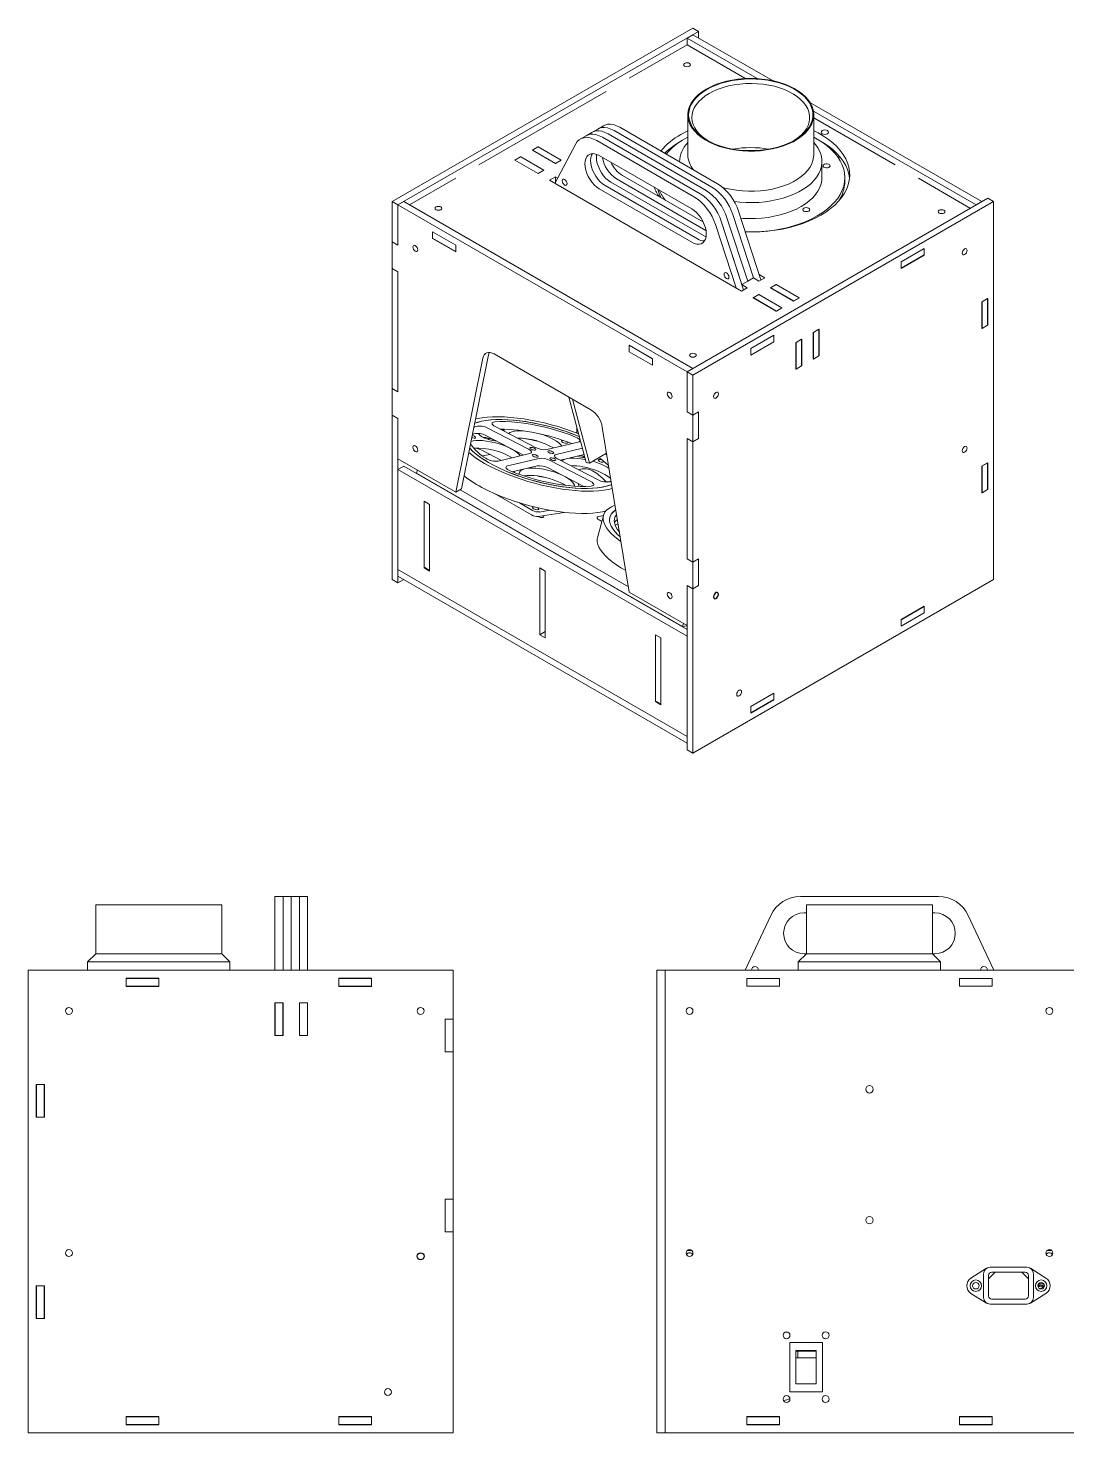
# Model space of a CAD drawing. Header units: millimetres. Extents: x -892 to 1191, y 100 to 1338.
# Drawn here: x -31 to 608, y 444 to 1303 of the extents above; entities that cross this region are included whole.
import ezdxf

# ---------------------------------------------------------------- set-up
doc = ezdxf.new("R2010")
doc.units = ezdxf.units.MM

msp = doc.modelspace()

# ---------------------------------------------------------------- linework, layer by layer
at = {"color": 7, "linetype": 'Continuous', "lineweight": 15}
for p, q in [((375.16, 1303.13), (191.31, 1197)), ((378.69, 1301.09), (194.85, 1194.96)), ((375.16, 1299.05), (371.62, 1297.01)), ((378.69, 1301.09), (375.16, 1303.13)), ((375.16, 1299.05), (423.75, 1271)), ((378.69, 1297.01), (378.69, 1301.09)), ((371.62, 1292.93), (336.27, 1272.52)), ((371.62, 1292.93), (371.62, 1297.01)), ((371.62, 1297.01), (414.57, 1272.22)), ((406.98, 1272.52), (371.62, 1292.93)), ((322.13, 1264.35), (244.34, 1219.45)), ((446.76, 1257.71), (551.94, 1197)), ((372.08, 1250.11), (372.08, 1225.62)), ((448.88, 1252.41), (548.4, 1194.96)), ((449.08, 1225.62), (449.08, 1250.11)), ((498.9, 1219.45), (449.08, 1248.21)), ((309.89, 1237.33), (306.35, 1235.29)), ((313.43, 1239.37), (309.89, 1237.33)), ((316.96, 1241.41), (313.43, 1239.37)), ((320.5, 1243.45), (316.96, 1241.41)), ((383.19, 1203.88), (323.42, 1238.38)), ((386.72, 1205.92), (326.96, 1240.42)), ((390.26, 1207.96), (330.5, 1242.46)), ((276.94, 1228.47), (280.47, 1230.51)), ((291.08, 1220.3), (276.94, 1228.47)), ((277.01, 1228.51), (280.4, 1230.47)), ((291.15, 1220.35), (277.01, 1228.51)), ((280.4, 1230.47), (294.55, 1222.3)), ((294.62, 1222.35), (280.47, 1230.51)), ((303.54, 1232.27), (290.86, 1208.19)), ((376.12, 1199.8), (316.35, 1234.3)), ((379.65, 1201.84), (319.89, 1236.34)), ((368.89, 1234.59), (367.81, 1233.98)), ((369.93, 1235.21), (372.08, 1236.39)), ((266.33, 1222.35), (269.87, 1224.39)), ((280.47, 1214.18), (266.33, 1222.35)), ((266.4, 1222.39), (269.8, 1224.35)), ((280.54, 1214.22), (266.4, 1222.39)), ((269.8, 1224.35), (283.94, 1216.18)), ((284.01, 1216.22), (269.87, 1224.39)), ((291.08, 1220.3), (294.62, 1222.35)), ((294.55, 1222.3), (291.15, 1220.35)), ((374.52, 1192.55), (317.95, 1225.21)), ((367.08, 1221.53), (367.08, 1221.34)), ((454.08, 1211.73), (454.08, 1221.53)), ((461.93, 1226.68), (462.64, 1227.09)), ((462.66, 1227.06), (461.95, 1226.65)), ((464.09, 1223.89), (465.08, 1224.46)), ((464.11, 1223.86), (465.1, 1224.43)), ((230.2, 1211.29), (201.92, 1194.96)), ((280.47, 1214.18), (284.01, 1216.22)), ((283.94, 1216.18), (280.54, 1214.22)), ((291.08, 1212.14), (287.54, 1210.1)), ((292.51, 1211.32), (291.08, 1212.14)), ((291.08, 1208.61), (291.08, 1212.14)), ((332.09, 1212.96), (381.59, 1184.38)), ((468.08, 1209.28), (468.08, 1211.73)), ((544.86, 1192.92), (513.04, 1211.29)), ((287.54, 1210.1), (404.92, 1142.34)), ((317.95, 1204.79), (374.52, 1172.14)), ((321.49, 1206.84), (378.05, 1174.18)), ((325.02, 1208.88), (381.59, 1176.22)), ((328.56, 1210.92), (383.18, 1179.38)), ((194.85, 1194.96), (191.31, 1197)), ((191.31, 1197), (191.31, 1172.5)), ((194.85, 1194.96), (198.38, 1197)), ((371.62, 1092.91), (194.85, 1194.96)), ((194.85, 1194.96), (194.85, 1170.46)), ((375.16, 1094.95), (198.38, 1197)), ((555.47, 1199.04), (371.62, 1092.91)), ((559.01, 1197), (375.16, 1090.87)), ((551.94, 1197), (548.4, 1194.96)), ((559.01, 1197), (555.47, 1199.04)), ((559.01, 965.92), (559.01, 1197)), ((408.68, 1148.33), (396, 1187.05)), ((412.22, 1150.37), (399.54, 1189.09)), ((416.81, 1149.2), (403.08, 1191.13)), ((216.06, 1178.63), (230.2, 1170.47)), ((216.06, 1174.55), (216.06, 1178.63)), ((230.2, 1170.38), (216.06, 1178.55)), ((216.06, 1178.55), (216.06, 1174.63)), ((401.61, 1144.25), (388.93, 1182.97)), ((405.15, 1146.29), (392.47, 1185.01)), ((406.2, 1143.07), (392.47, 1185.01)), ((191.31, 1172.5), (191.31, 1156.17)), ((194.85, 1170.46), (191.31, 1172.5)), ((216.06, 1174.63), (230.2, 1166.46)), ((216.06, 1174.55), (230.2, 1166.38)), ((230.2, 1166.38), (230.2, 1170.47)), ((230.2, 1166.46), (230.2, 1170.38)), ((502.44, 1160.26), (516.58, 1168.42)), ((516.58, 1168.34), (502.44, 1160.18)), ((516.58, 1168.42), (516.58, 1164.34)), ((516.58, 1164.42), (516.58, 1168.34)), ((502.44, 1156.26), (516.58, 1164.42)), ((502.44, 1156.18), (516.58, 1164.34)), ((502.44, 1160.26), (502.44, 1156.18)), ((502.44, 1160.18), (502.44, 1156.26)), ((191.31, 1156.17), (194.85, 1154.13)), ((191.31, 1156.17), (191.31, 1082.68)), ((194.85, 1154.13), (194.85, 1080.64)), ((419.07, 1150.5), (415.75, 1152.41)), ((404.92, 1142.34), (408.46, 1144.38)), ((405.15, 1146.29), (408.68, 1148.33)), ((408.46, 1144.38), (405.15, 1146.29)), ((408.68, 1148.33), (412.22, 1150.37)), ((412.22, 1150.37), (415.53, 1148.46)), ((415.53, 1148.46), (419.07, 1150.5)), ((422.6, 1144.38), (426.14, 1146.42)), ((436.74, 1136.21), (422.6, 1144.38)), ((426.07, 1146.38), (422.67, 1144.42)), ((422.67, 1144.42), (436.81, 1136.26)), ((440.21, 1138.21), (426.07, 1146.38)), ((440.28, 1138.26), (426.14, 1146.42)), ((412, 1138.26), (415.53, 1140.3)), ((426.14, 1130.09), (412, 1138.26)), ((415.46, 1140.26), (412.07, 1138.3)), ((412.07, 1138.3), (426.21, 1130.13)), ((429.6, 1132.09), (415.46, 1140.26)), ((429.67, 1132.13), (415.53, 1140.3)), ((436.74, 1136.21), (440.28, 1138.26)), ((436.81, 1136.26), (440.21, 1138.21)), ((551.94, 1135.76), (555.47, 1137.8)), ((551.94, 1119.43), (551.94, 1135.76)), ((555.4, 1137.76), (552.01, 1135.8)), ((552.01, 1135.8), (552.01, 1119.47)), ((555.4, 1121.43), (555.4, 1137.76)), ((555.47, 1137.8), (555.47, 1121.47)), ((426.14, 1130.09), (429.67, 1132.13)), ((426.21, 1130.13), (429.6, 1132.09)), ((448.77, 1117.03), (452.3, 1119.07)), ((448.77, 1100.7), (448.77, 1117.03)), ((452.23, 1119.03), (448.84, 1117.07)), ((448.84, 1117.07), (448.84, 1100.74)), ((452.23, 1102.7), (452.23, 1119.03)), ((452.3, 1102.74), (452.3, 1119.07)), ((551.94, 1119.43), (555.47, 1121.47)), ((552.01, 1119.47), (555.4, 1121.43)), ((336.27, 1109.23), (350.41, 1101.07)), ((336.27, 1105.15), (336.27, 1109.23)), ((350.41, 1100.99), (336.27, 1109.15)), ((336.27, 1109.15), (336.27, 1105.23)), ((410.51, 1107.19), (424.66, 1115.36)), ((424.66, 1115.28), (410.51, 1107.11)), ((410.51, 1103.19), (424.66, 1111.36)), ((410.51, 1103.11), (424.66, 1111.27)), ((424.66, 1115.36), (424.66, 1111.27)), ((424.66, 1111.36), (424.66, 1115.28)), ((438.16, 1110.9), (441.69, 1112.94)), ((438.16, 1094.57), (438.16, 1110.9)), ((441.62, 1112.9), (438.23, 1110.94)), ((438.23, 1110.94), (438.23, 1094.61)), ((441.62, 1096.57), (441.62, 1112.9)), ((441.69, 1096.61), (441.69, 1112.94)), ((230.2, 1019.4), (246.71, 1101.36)), ((233.74, 1021.45), (250.24, 1103.4)), ((253.63, 1103.87), (312.84, 1069.68)), ((336.27, 1105.23), (350.41, 1097.07)), ((336.27, 1105.15), (350.41, 1096.99)), ((350.41, 1096.99), (350.41, 1101.07)), ((350.41, 1097.07), (350.41, 1100.99)), ((410.51, 1107.19), (410.51, 1103.11)), ((410.51, 1107.11), (410.51, 1103.19)), ((448.77, 1100.7), (452.3, 1102.74)), ((448.84, 1100.74), (452.23, 1102.7)), ((371.62, 1092.91), (375.16, 1094.95)), ((371.62, 1068.41), (371.62, 1092.91)), ((375.16, 1090.87), (371.62, 1092.91)), ((438.16, 1094.57), (441.69, 1096.61)), ((438.23, 1094.61), (441.62, 1096.57)), ((191.31, 1082.68), (191.31, 1066.35)), ((194.85, 1080.64), (191.31, 1082.68)), ((375.16, 1090.87), (375.16, 1066.37)), ((299.37, 1077.46), (310.01, 1037.45)), ((301.63, 1076.16), (312, 1037.13)), ((191.31, 1066.35), (194.85, 1064.31)), ((191.31, 1066.35), (191.31, 965.92)), ((375.16, 1066.37), (371.62, 1068.41)), ((375.16, 1066.37), (378.69, 1068.41)), ((375.16, 1050.04), (375.16, 1066.37)), ((378.69, 1052.08), (378.69, 1068.41)), ((194.85, 1064.31), (194.85, 1039.82)), ((194.85, 1064.31), (194.85, 963.88)), ((242.46, 1059.56), (241.27, 1058.86)), ((274.6, 1045.63), (249.8, 1058.48)), ((254.23, 1059.53), (279.02, 1046.69)), ((304.28, 1059.01), (304.13, 1055.54)), ((319.76, 1059.19), (336.27, 958.17)), ((240.66, 1052.49), (240.02, 1052.65)), ((241.25, 1055.03), (240.4, 1054.55)), ((271.6, 1042.02), (248.59, 1053.94)), ((285.83, 1045.41), (305.12, 1050)), ((371.62, 1052.08), (375.16, 1050.04)), ((371.62, 978.59), (371.62, 1052.08)), ((375.16, 1050.04), (378.69, 1052.08)), ((375.16, 1050.04), (375.16, 976.55)), ((194.85, 1039.82), (230.2, 1019.4)), ((258.14, 1038.82), (246.21, 1045)), ((251.19, 1042.42), (246.34, 1041.66)), ((256.16, 1038.35), (275.45, 1042.94)), ((281.13, 1039.99), (261.84, 1035.4)), ((307.65, 1046.31), (291.52, 1042.46)), ((292.37, 1039.77), (317.16, 1026.93)), ((308.71, 1042.31), (294.15, 1038.85)), ((309.05, 1039.42), (309.51, 1039.34)), ((312, 1037.13), (322.39, 1043.13)), ((322.53, 1042.23), (321.83, 1042.81)), ((194.85, 1033.28), (198.38, 1035.32)), ((371.62, 931.23), (194.85, 1033.28)), ((194.85, 1033.28), (194.85, 972.04)), ((198.38, 1035.32), (371.62, 935.31)), ((206.18, 1031.01), (206.7, 1032.97)), ((368.82, 937.12), (206.18, 1031.01)), ((279.92, 1035.46), (264.72, 1031.84)), ((308.51, 1022.9), (286.73, 1034.18)), ((312.73, 1025.87), (287.94, 1038.72)), ((305.23, 1033.11), (307.21, 1033.58)), ((312, 1037.13), (310.01, 1037.45)), ((551.94, 1035.32), (555.47, 1037.37)), ((551.94, 1018.99), (551.94, 1035.32)), ((555.4, 1037.32), (552.01, 1035.37)), ((552.01, 1035.37), (552.01, 1019.03)), ((555.4, 1020.99), (555.4, 1037.32)), ((555.47, 1037.37), (555.47, 1021.03)), ((214.76, 1025.87), (215.02, 1025.91)), ((218.56, 1023.87), (218.3, 1023.83)), ((302.73, 1023.59), (302.84, 1023.06)), ((324.5, 1025.84), (325.15, 1026.2)), ((210.83, 1013.85), (214.22, 1011.89)), ((210.83, 973.02), (210.83, 1013.85)), ((230.2, 1019.4), (233.74, 1021.45)), ((232.78, 1020.89), (335.73, 961.46)), ((253.83, 1018.5), (276.47, 1005.42)), ((551.94, 1018.99), (555.47, 1021.03)), ((552.01, 1019.03), (555.4, 1020.99)), ((214.22, 1011.89), (214.22, 971.06)), ((269.13, 1012.8), (277.2, 1008.15)), ((277.69, 1010.3), (278.06, 1010.33)), ((280.59, 1004.51), (296.51, 1007.01)), ((281.31, 1007.23), (287.85, 1008.26)), ((320.54, 1005.1), (316.91, 991.5)), ((253.25, 1003.84), (253.2, 1003.68)), ((320.52, 1005.02), (317.67, 1004.57)), ((329.01, 1002.58), (328.99, 1002.6)), ((329.79, 995.54), (330.19, 995.58)), ((330.12, 995.39), (329.94, 995.36)), ((287.64, 983.79), (287.69, 983.96)), ((194.85, 972.04), (371.62, 869.99)), ((194.85, 972.04), (194.85, 967.96)), ((210.83, 973.02), (211.18, 973.23)), ((214.22, 971.06), (210.83, 973.02)), ((214.22, 971.47), (211.18, 973.23)), ((281.54, 973.03), (284.93, 971.07)), ((281.54, 932.2), (281.54, 973.03)), ((284.93, 971.07), (284.93, 930.24)), ((304.45, 974.28), (304.45, 974.09)), ((307.98, 972.24), (307.98, 972.05)), ((375.16, 976.55), (371.62, 978.59)), ((375.16, 976.55), (378.69, 978.59)), ((375.16, 960.22), (375.16, 976.55)), ((378.69, 962.26), (378.69, 978.59)), ((194.85, 963.88), (191.31, 965.92)), ((194.85, 967.96), (371.62, 865.91)), ((194.85, 963.88), (198.38, 965.92)), ((313.52, 968.86), (313.56, 969.03)), ((316.72, 967.2), (316.6, 967.08)), ((320.26, 965.16), (320.14, 965.04)), ((371.62, 962.26), (375.16, 960.22)), ((371.62, 937.76), (371.62, 962.26)), ((371.62, 962.26), (371.62, 861.83)), ((375.16, 859.78), (559.01, 965.92)), ((375.16, 960.22), (378.69, 962.26)), ((329.2, 960), (329.2, 959.81)), ((332.73, 957.96), (332.73, 957.77)), ((336.27, 958.17), (371.62, 937.76)), ((338.27, 954.57), (338.31, 954.74)), ((375.16, 960.22), (375.16, 859.78)), ((341.39, 952.96), (341.23, 952.86)), ((341.47, 952.91), (341.35, 952.79)), ((342.48, 952.33), (342.44, 952.16)), ((502.44, 941.43), (516.58, 949.59)), ((516.58, 949.51), (502.44, 941.35)), ((502.44, 937.43), (516.58, 945.59)), ((502.44, 937.34), (516.58, 945.51)), ((516.58, 945.51), (516.58, 949.59)), ((516.58, 945.59), (516.58, 949.51)), ((356.18, 944.23), (356.44, 944.27)), ((359.98, 942.23), (359.72, 942.19)), ((369.34, 939.08), (368.82, 937.12)), ((371.62, 937.56), (368.82, 937.12)), ((502.44, 937.34), (502.44, 941.43)), ((502.44, 941.35), (502.44, 937.43)), ((281.54, 932.2), (284.93, 934.16)), ((284.93, 930.24), (281.54, 932.2)), ((355.64, 930.25), (352.25, 932.21)), ((352.25, 891.38), (352.25, 932.21)), ((355.64, 889.42), (355.64, 930.25)), ((371.62, 869.99), (371.62, 931.23)), ((410.51, 888.36), (424.66, 896.52)), ((424.66, 896.44), (410.51, 888.28)), ((424.66, 892.44), (424.66, 896.52)), ((424.66, 892.52), (424.66, 896.44)), ((352.6, 891.59), (352.25, 891.38)), ((355.64, 889.42), (352.25, 891.38)), ((355.64, 889.83), (352.6, 891.59)), ((410.51, 884.36), (424.66, 892.52)), ((410.51, 884.28), (424.66, 892.44)), ((410.51, 884.28), (410.51, 888.36)), ((410.51, 888.28), (410.51, 884.36)), ((371.62, 869.99), (371.62, 865.91)), ((375.16, 859.78), (371.62, 861.83)), ((10.09, 767.12), (10.09, 737.12)), ((48.59, 767.12), (10.09, 767.12)), ((87.09, 767.12), (48.59, 767.12)), ((87.09, 737.12), (87.09, 767.12)), ((119.6, 772.12), (124.6, 772.12)), ((119.6, 760.57), (119.6, 772.12)), ((129.6, 772.12), (124.6, 772.12)), ((124.6, 772.12), (124.6, 760.57)), ((134.6, 772.12), (129.6, 772.12)), ((129.6, 772.12), (129.6, 760.57)), ((134.6, 772.12), (134.6, 760.57)), ((134.6, 772.12), (139.6, 772.12)), ((139.6, 772.12), (139.6, 760.57)), ((440.88, 772.12), (525.4, 772.12)), ((444.64, 767.12), (444.64, 737.12)), ((521.64, 767.12), (444.64, 767.12)), ((521.64, 737.12), (521.64, 767.12)), ((119.6, 760.57), (119.6, 727.12)), ((124.6, 760.57), (124.6, 727.12)), ((129.6, 760.57), (129.6, 727.12)), ((134.6, 760.57), (134.6, 727.12)), ((139.6, 760.57), (139.6, 727.12)), ((407.16, 727.12), (422.76, 760.57)), ((443.14, 762.12), (444.64, 762.12)), ((521.64, 762.12), (523.14, 762.12)), ((543.53, 760.57), (559.12, 727.12)), ((10.09, 737.12), (5.09, 732.12)), ((5.09, 732.12), (5.09, 727.12)), ((5.09, 732.12), (92.09, 732.12)), ((48.59, 737.12), (10.09, 737.12)), ((87.09, 737.12), (48.59, 737.12)), ((92.09, 732.12), (87.09, 737.12)), ((92.09, 727.12), (92.09, 732.12)), ((444.64, 737.12), (439.64, 732.12)), ((439.64, 732.12), (439.64, 727.12)), ((439.64, 732.12), (526.64, 732.12)), ((444.64, 737.12), (443.14, 737.12)), ((521.64, 737.12), (444.64, 737.12)), ((526.64, 732.12), (521.64, 737.12)), ((523.14, 737.12), (521.64, 737.12)), ((526.64, 727.12), (526.64, 732.12)), ((-31.31, 444.12), (-31.31, 727.12)), ((-31.31, 727.12), (228.69, 727.12)), ((28.69, 722.12), (28.69, 717.12)), ((28.69, 722.12), (48.69, 722.12)), ((28.69, 717.22), (28.69, 722.02)), ((28.69, 722.02), (48.69, 722.02)), ((48.69, 722.12), (48.69, 717.12)), ((48.69, 722.02), (48.69, 717.22)), ((158.69, 722.12), (158.69, 717.12)), ((158.69, 722.12), (178.69, 722.12)), ((158.69, 717.22), (158.69, 722.02)), ((158.69, 722.02), (178.69, 722.02)), ((178.69, 722.12), (178.69, 717.12)), ((178.69, 722.02), (178.69, 717.22)), ((228.69, 727.12), (228.69, 697.12)), ((353.14, 727.12), (358.14, 727.12)), ((353.14, 444.12), (353.14, 727.12)), ((358.14, 444.12), (358.14, 727.12)), ((608.14, 727.12), (358.14, 727.12)), ((408.14, 722.02), (408.14, 717.22)), ((428.14, 722.02), (408.14, 722.02)), ((428.14, 717.22), (428.14, 722.02)), ((558.14, 722.02), (538.14, 722.02)), ((538.14, 722.02), (538.14, 717.22)), ((558.14, 717.22), (558.14, 722.02)), ((48.69, 717.22), (28.69, 717.22)), ((28.69, 717.12), (48.69, 717.12)), ((178.69, 717.22), (158.69, 717.22)), ((158.69, 717.12), (178.69, 717.12)), ((408.14, 717.22), (428.14, 717.22)), ((538.14, 717.22), (558.14, 717.22)), ((124.6, 707.12), (119.6, 707.12)), ((119.6, 707.12), (119.6, 687.12)), ((119.7, 707.12), (124.5, 707.12)), ((119.7, 687.12), (119.7, 707.12)), ((124.5, 707.12), (124.5, 687.12)), ((124.6, 707.12), (124.6, 687.12)), ((139.6, 707.12), (134.6, 707.12)), ((134.6, 707.12), (134.6, 687.12)), ((134.7, 707.12), (139.5, 707.12)), ((134.7, 687.12), (134.7, 707.12)), ((139.5, 707.12), (139.5, 687.12)), ((139.6, 707.12), (139.6, 687.12)), ((228.69, 697.12), (223.69, 697.12)), ((223.69, 697.12), (223.69, 677.12)), ((228.69, 697.12), (228.69, 677.12)), ((124.6, 687.12), (119.6, 687.12)), ((124.5, 687.12), (119.7, 687.12)), ((139.6, 687.12), (134.6, 687.12)), ((139.5, 687.12), (134.7, 687.12)), ((228.69, 677.12), (223.69, 677.12)), ((228.69, 677.12), (228.69, 587.12)), ((-21.31, 657.12), (-26.31, 657.12)), ((-26.31, 637.12), (-26.31, 657.12)), ((-26.21, 637.12), (-26.21, 657.12)), ((-26.21, 657.12), (-21.41, 657.12)), ((-21.41, 657.12), (-21.41, 637.12)), ((-21.31, 657.12), (-21.31, 637.12)), ((-21.31, 637.12), (-26.31, 637.12)), ((-21.41, 637.12), (-26.21, 637.12)), ((228.69, 587.12), (223.69, 587.12)), ((223.69, 587.12), (223.69, 567.12)), ((228.69, 587.12), (228.69, 567.12)), ((228.69, 567.12), (223.69, 567.12)), ((228.69, 567.12), (228.69, 444.12)), ((374.61, 555.62), (371.67, 555.62)), ((591.67, 555.62), (594.61, 555.62)), ((545.22, 538.78), (554.77, 544.76)), ((552.89, 526.87), (552.89, 541.37)), ((559.74, 542.22), (556.04, 538.51)), ((556.89, 545.37), (579.39, 545.37)), ((578.39, 542.37), (557.89, 542.37)), ((580.24, 538.51), (576.54, 542.22)), ((581.51, 544.76), (591.06, 538.78)), ((583.39, 541.37), (583.39, 526.87)), ((-21.31, 534.12), (-26.31, 534.12)), ((-26.31, 514.12), (-26.31, 534.12)), ((-26.21, 514.12), (-26.21, 534.12)), ((-26.21, 534.12), (-21.41, 534.12)), ((-21.41, 534.12), (-21.41, 514.12)), ((-21.31, 534.12), (-21.31, 514.12)), ((555.89, 540.37), (555.89, 527.87)), ((580.39, 527.87), (580.39, 540.37)), ((586.16, 534.4), (587.29, 533.75)), ((587.49, 535.22), (586.45, 535.19)), ((554.77, 523.48), (545.22, 529.46)), ((557.89, 525.87), (578.39, 525.87)), ((591.06, 529.46), (581.51, 523.48)), ((579.39, 522.87), (556.89, 522.87)), ((-21.31, 514.12), (-26.31, 514.12)), ((-21.41, 514.12), (-26.21, 514.12)), ((431.48, 505.66), (433.43, 505.66)), ((454.39, 499.32), (434.39, 499.32)), ((434.39, 499.32), (434.39, 469.32)), ((454.39, 469.32), (454.39, 499.32)), ((438.14, 494.52), (438.14, 474.12)), ((450.64, 494.52), (438.14, 494.52)), ((450.64, 494.12), (438.14, 494.12)), ((450.64, 490.12), (438.14, 490.12)), ((439.24, 490.12), (439.24, 494.12)), ((450.64, 474.12), (450.64, 494.52)), ((438.14, 474.12), (450.64, 474.12)), ((434.39, 469.32), (454.39, 469.32)), ((28.69, 449.12), (28.69, 454.12)), ((48.69, 454.12), (28.69, 454.12)), ((28.69, 449.22), (28.69, 454.02)), ((28.69, 454.02), (48.69, 454.02)), ((48.69, 449.22), (28.69, 449.22)), ((48.69, 449.12), (28.69, 449.12)), ((48.69, 449.12), (48.69, 454.12)), ((48.69, 454.02), (48.69, 449.22)), ((158.69, 449.12), (158.69, 454.12)), ((178.69, 454.12), (158.69, 454.12)), ((158.69, 449.22), (158.69, 454.02)), ((158.69, 454.02), (178.69, 454.02)), ((178.69, 449.22), (158.69, 449.22)), ((178.69, 449.12), (158.69, 449.12)), ((178.69, 449.12), (178.69, 454.12)), ((178.69, 454.02), (178.69, 449.22)), ((408.14, 454.12), (428.14, 454.12)), ((408.14, 449.12), (408.14, 454.12)), ((428.14, 454.02), (408.14, 454.02)), ((408.14, 454.02), (408.14, 449.22)), ((408.14, 449.22), (428.14, 449.22)), ((408.14, 449.12), (428.14, 449.12)), ((428.14, 449.12), (428.14, 454.12)), ((428.14, 449.22), (428.14, 454.02)), ((538.14, 449.12), (538.14, 454.12)), ((558.14, 454.12), (538.14, 454.12)), ((558.14, 454.02), (538.14, 454.02)), ((538.14, 454.02), (538.14, 449.22)), ((538.14, 449.22), (558.14, 449.22)), ((558.14, 449.12), (538.14, 449.12)), ((558.14, 449.12), (558.14, 454.12)), ((558.14, 449.22), (558.14, 454.02)), ((228.69, 444.12), (-31.31, 444.12)), ((353.14, 444.12), (358.14, 444.12)), ((358.14, 444.12), (608.14, 444.12))]:
    msp.add_line(p, q, dxfattribs=at)
at = {"color": 7, "linetype": 'Continuous', "lineweight": 15, "flags": 128}
for points in [[(370.14, 1281.54), (369.68, 1281.14), (369.52, 1280.68), (369.68, 1280.22), (370.14, 1279.82), (370.82, 1279.56), (371.62, 1279.47), (372.43, 1279.56), (373.11, 1279.82), (373.56, 1280.22), (373.72, 1280.68), (373.56, 1281.14), (373.11, 1281.54), (372.43, 1281.8), (371.62, 1281.89), (370.82, 1281.8), (370.14, 1281.54)], [(383.36, 1265.83), (386.12, 1267.27), (389.1, 1268.55), (392.28, 1269.67), (395.64, 1270.59), (399.13, 1271.33), (402.73, 1271.87), (406.41, 1272.21), (410.12, 1272.34), (413.84, 1272.26), (417.52, 1271.97), (421.15, 1271.48), (424.67, 1270.8), (428.06, 1269.91), (431.29, 1268.85), (434.33, 1267.61), (437.14, 1266.2), (439.71, 1264.65), (442, 1262.96), (444, 1261.15), (445.69, 1259.23), (447.05, 1257.23), (448.07, 1255.17), (448.75, 1253.06), (449.06, 1250.92), (449.01, 1248.77), (448.61, 1246.63), (447.85, 1244.53), (446.75, 1242.48), (445.3, 1240.5), (443.53, 1238.61), (441.46, 1236.83), (439.09, 1235.17), (436.46, 1233.65), (433.59, 1232.29), (430.5, 1231.09), (427.23, 1230.07), (423.8, 1229.24), (420.25, 1228.6), (416.61, 1228.16), (412.91, 1227.93), (409.19, 1227.9), (405.48, 1228.08), (401.82, 1228.47), (398.25, 1229.06), (394.78, 1229.84), (391.47, 1230.82), (388.33, 1231.97), (385.4, 1233.3), (382.71, 1234.78), (380.28, 1236.4), (378.13, 1238.16), (376.28, 1240.02), (374.75, 1241.98), (373.56, 1244.01), (372.72, 1246.11), (372.22, 1248.23), (372.09, 1250.38), (372.31, 1252.52), (372.89, 1254.64), (373.83, 1256.72), (375.11, 1258.74), (376.71, 1260.68), (378.64, 1262.52), (380.86, 1264.24), (383.36, 1265.83)], [(383.71, 1265.62), (381.25, 1264.05), (379.05, 1262.35), (377.15, 1260.54), (375.57, 1258.63), (374.31, 1256.64), (373.38, 1254.59), (372.81, 1252.49), (372.59, 1250.38), (372.72, 1248.26), (373.21, 1246.16), (374.04, 1244.09), (375.22, 1242.09), (376.73, 1240.15), (378.55, 1238.31), (380.67, 1236.58), (383.07, 1234.98), (385.73, 1233.52), (388.62, 1232.21), (391.72, 1231.07), (394.99, 1230.11), (398.41, 1229.33), (401.94, 1228.75), (405.55, 1228.37), (409.21, 1228.19), (412.88, 1228.21), (416.53, 1228.44), (420.12, 1228.88), (423.63, 1229.51), (427.01, 1230.33), (430.24, 1231.34), (433.29, 1232.52), (436.13, 1233.87), (438.72, 1235.37), (441.06, 1237), (443.1, 1238.76), (444.85, 1240.63), (446.28, 1242.58), (447.37, 1244.6), (448.12, 1246.68), (448.52, 1248.79), (448.56, 1250.91), (448.25, 1253.02), (447.59, 1255.1), (446.58, 1257.14), (445.24, 1259.11), (443.57, 1261), (441.6, 1262.79), (439.33, 1264.46), (436.8, 1265.99), (434.02, 1267.38), (431.02, 1268.61), (427.84, 1269.66), (424.49, 1270.53), (421.01, 1271.21), (417.43, 1271.69), (413.8, 1271.97), (410.13, 1272.05), (406.46, 1271.92), (402.83, 1271.59), (399.28, 1271.06), (395.83, 1270.33), (392.52, 1269.41), (389.38, 1268.31), (386.43, 1267.05), (383.71, 1265.62)], [(384.44, 1234.19), (383.3, 1234.92), (381.1, 1236.56), (379.19, 1238.31), (377.59, 1240.17), (376.32, 1242.11), (375.39, 1244.11), (374.81, 1246.15), (374.59, 1248.22), (374.72, 1250.29), (375.21, 1252.34), (376.05, 1254.36), (377.24, 1256.31), (378.76, 1258.19), (380.59, 1259.97), (382.72, 1261.64), (385.13, 1263.17)], [(385.13, 1263.17), (387.79, 1264.56), (390.68, 1265.79), (393.76, 1266.85), (397.02, 1267.73), (400.4, 1268.41), (403.89, 1268.9), (407.45, 1269.18), (411.03, 1269.26), (414.62, 1269.13), (418.16, 1268.8), (421.62, 1268.26), (424.98, 1267.53), (428.19, 1266.6), (431.23, 1265.5), (434.07, 1264.23), (436.67, 1262.8), (439.01, 1261.23), (441.07, 1259.54), (442.82, 1257.73), (444.26, 1255.83), (445.36, 1253.86), (446.11, 1251.83), (446.52, 1249.77), (446.56, 1247.7), (446.25, 1245.64), (445.58, 1243.6), (444.56, 1241.61), (443.21, 1239.7), (441.54, 1237.86), (439.55, 1236.14), (437.28, 1234.53), (436.73, 1234.19)], [(319.89, 1236.34), (317.89, 1237.33), (315.93, 1237.97), (314.05, 1238.25), (312.29, 1238.17), (310.68, 1237.72), (309.89, 1237.33)], [(309.89, 1237.33), (310.68, 1237.72), (312.29, 1238.17), (314.05, 1238.25), (315.93, 1237.97), (317.89, 1237.33), (319.89, 1236.34)], [(323.42, 1238.38), (321.43, 1239.37), (319.47, 1240.01), (317.59, 1240.29), (315.83, 1240.21), (314.22, 1239.76), (313.43, 1239.37)], [(323.42, 1238.38), (321.43, 1239.37), (319.47, 1240.01), (317.59, 1240.29), (315.83, 1240.21), (314.22, 1239.76), (313.43, 1239.37)], [(326.96, 1240.42), (324.96, 1241.41), (323, 1242.05), (321.12, 1242.33), (319.36, 1242.25), (317.75, 1241.8), (316.96, 1241.41)], [(326.96, 1240.42), (324.96, 1241.41), (323, 1242.05), (321.12, 1242.33), (319.36, 1242.25), (317.75, 1241.8), (316.96, 1241.41)], [(320.5, 1243.45), (321.29, 1243.84), (322.9, 1244.29), (324.66, 1244.37), (326.54, 1244.09), (328.5, 1243.45), (330.5, 1242.46)], [(372.08, 1240.31), (371.21, 1239.88), (367.81, 1238.06)], [(407.21, 1178.5), (411.74, 1178.45), (416.37, 1178.6), (420.96, 1178.96), (425.5, 1179.52), (429.94, 1180.28), (434.27, 1181.23), (438.46, 1182.37), (442.49, 1183.69), (446.33, 1185.19), (449.96, 1186.85), (453.36, 1188.67), (456.51, 1190.63), (459.39, 1192.73), (461.99, 1194.95), (464.28, 1197.27), (466.26, 1199.69), (467.91, 1202.19), (469.22, 1204.76), (470.19, 1207.38), (470.81, 1210.03), (471.07, 1212.7), (470.99, 1215.37), (470.54, 1218.04), (469.75, 1220.67), (468.6, 1223.27), (467.12, 1225.8), (465.31, 1228.26), (463.17, 1230.64), (460.73, 1232.91), (457.99, 1235.07), (454.97, 1237.1), (451.69, 1238.99), (449.08, 1240.31)], [(454.21, 1240.43), (453.71, 1240), (453.54, 1239.49), (453.71, 1238.98), (454.21, 1238.55), (454.96, 1238.27), (455.84, 1238.16), (456.72, 1238.27), (457.47, 1238.55), (457.96, 1238.98), (458.14, 1239.49), (457.96, 1240), (457.47, 1240.43), (456.72, 1240.72), (455.84, 1240.82), (454.96, 1240.72), (454.21, 1240.43)], [(316.35, 1234.3), (314.35, 1235.29), (312.4, 1235.93), (310.52, 1236.21), (308.75, 1236.12), (307.15, 1235.68), (305.72, 1234.87), (304.51, 1233.73), (303.54, 1232.27)], [(400.42, 1197.12), (403.78, 1196.73), (407.66, 1196.48), (411.56, 1196.43), (415.46, 1196.58), (419.31, 1196.93), (423.1, 1197.48), (426.78, 1198.23), (430.33, 1199.16), (433.73, 1200.27), (436.94, 1201.55), (439.93, 1203), (442.69, 1204.59), (445.19, 1206.32), (447.42, 1208.17), (449.34, 1210.13), (450.96, 1212.18), (452.25, 1214.31), (453.2, 1216.5), (453.81, 1218.72), (454.07, 1220.97), (453.99, 1223.22), (453.55, 1225.46), (452.77, 1227.67), (451.64, 1229.83), (450.19, 1231.92), (449.08, 1233.22)], [(449.08, 1236.39), (451.24, 1235.21), (454.31, 1233.29), (457.1, 1231.25), (459.61, 1229.08), (461.82, 1226.8), (463.71, 1224.44), (465.27, 1221.99), (466.5, 1219.48), (467.38, 1216.93), (467.91, 1214.34), (468.08, 1211.73), (467.91, 1209.13), (467.38, 1206.54), (466.5, 1203.99), (465.27, 1201.48), (463.71, 1199.03), (461.82, 1196.66), (459.61, 1194.39), (457.1, 1192.22), (454.31, 1190.18), (451.24, 1188.26), (447.93, 1186.49), (444.38, 1184.88), (440.63, 1183.43), (436.69, 1182.16), (432.59, 1181.07), (428.35, 1180.16), (424.01, 1179.46), (419.58, 1178.95), (415.1, 1178.64), (410.58, 1178.54), (407.18, 1178.6)], [(470.98, 1211.33), (470.54, 1213.95), (469.75, 1216.59), (468.6, 1219.18), (467.12, 1221.72), (465.31, 1224.18), (463.17, 1226.55), (460.73, 1228.83), (457.99, 1230.99), (454.97, 1233.02), (452.28, 1234.59)], [(317.95, 1225.21), (316.42, 1225.94), (314.93, 1226.34), (313.53, 1226.39), (312.27, 1226.1), (311.18, 1225.47), (310.3, 1224.52), (309.64, 1223.29), (309.25, 1221.8), (309.11, 1220.1), (309.25, 1218.25), (309.64, 1216.31), (310.3, 1214.32), (311.18, 1212.35), (312.27, 1210.46), (313.53, 1208.71), (314.93, 1207.16), (316.42, 1205.84), (317.95, 1204.79)], [(313.72, 1226.41), (313.18, 1225.33), (312.78, 1223.84), (312.65, 1222.15), (312.78, 1220.3), (313.18, 1218.35), (313.83, 1216.36), (314.71, 1214.39), (315.8, 1212.5), (317.07, 1210.75), (318.46, 1209.2), (319.95, 1207.88), (321.49, 1206.84)], [(313.72, 1226.41), (313.18, 1225.33), (312.78, 1223.84), (312.65, 1222.15), (312.78, 1220.3), (313.18, 1218.35), (313.83, 1216.36), (314.71, 1214.39), (315.8, 1212.5), (317.07, 1210.75), (318.46, 1209.2), (319.95, 1207.88), (321.49, 1206.84)], [(316.33, 1225.97), (316.32, 1225.88), (316.18, 1224.19), (316.32, 1222.34), (316.72, 1220.39), (317.37, 1218.4), (318.25, 1216.43), (319.34, 1214.54), (320.6, 1212.8), (322, 1211.24), (323.49, 1209.92), (325.02, 1208.88)], [(316.33, 1225.97), (316.32, 1225.88), (316.18, 1224.19), (316.32, 1222.34), (316.72, 1220.39), (317.37, 1218.4), (318.25, 1216.43), (319.34, 1214.54), (320.6, 1212.8), (322, 1211.24), (323.49, 1209.92), (325.02, 1208.88)], [(449.08, 1225.62), (449.01, 1224.27), (448.61, 1222.14), (447.85, 1220.04), (446.75, 1217.99), (445.3, 1216.01), (443.53, 1214.12), (441.46, 1212.34), (439.09, 1210.68), (436.46, 1209.16), (433.59, 1207.79), (430.5, 1206.6), (427.23, 1205.57), (423.8, 1204.74), (420.25, 1204.1), (416.61, 1203.66), (412.91, 1203.43), (409.19, 1203.4), (405.48, 1203.59), (401.82, 1203.97), (398.25, 1204.56), (394.78, 1205.35), (393.42, 1205.72)], [(454.92, 1218.59), (455.28, 1218.17), (455.9, 1217.86), (456.68, 1217.7), (457.49, 1217.74), (458.23, 1217.94), (458.77, 1218.3), (459.03, 1218.75), (458.98, 1219.22), (458.62, 1219.64), (458, 1219.96), (457.22, 1220.11), (456.41, 1220.08), (455.67, 1219.87), (455.13, 1219.51), (454.87, 1219.06), (454.92, 1218.59)], [(454.08, 1211.73), (453.99, 1210.04), (453.55, 1207.81), (452.77, 1205.6), (451.64, 1203.44), (450.19, 1201.35), (448.42, 1199.34), (446.34, 1197.43), (443.98, 1195.64), (441.34, 1193.98), (438.46, 1192.46), (435.36, 1191.09), (432.05, 1189.89), (428.57, 1188.87), (424.95, 1188.03), (421.21, 1187.38), (417.39, 1186.93), (413.51, 1186.68), (409.61, 1186.63), (405.71, 1186.78), (404.47, 1186.87)], [(298.22, 1208.02), (298.11, 1207.43), (297.79, 1207.06), (297.31, 1206.96), (296.74, 1207.16), (296.17, 1207.62), (295.69, 1208.27), (295.37, 1209.01), (295.25, 1209.73), (295.37, 1210.32), (295.69, 1210.69), (296.17, 1210.79), (296.74, 1210.59), (297.31, 1210.13), (297.79, 1209.48), (298.11, 1208.74), (298.22, 1208.02)], [(218.11, 1193.77), (217.66, 1193.38), (217.5, 1192.92), (217.66, 1192.45), (218.11, 1192.06), (218.79, 1191.8), (219.6, 1191.7), (220.4, 1191.8), (221.08, 1192.06), (221.54, 1192.45), (221.7, 1192.92), (221.54, 1193.38), (221.08, 1193.77), (220.4, 1194.04), (219.6, 1194.13), (218.79, 1194.04), (218.11, 1193.77)], [(374.52, 1172.14), (376.05, 1171.41), (377.54, 1171.01), (378.94, 1170.95), (380.2, 1171.25), (381.29, 1171.88), (382.17, 1172.82), (382.82, 1174.06), (383.22, 1175.55), (383.36, 1177.24), (383.22, 1179.09), (382.82, 1181.04), (382.17, 1183.03), (381.29, 1185), (380.2, 1186.88), (378.94, 1188.63), (377.54, 1190.19), (376.05, 1191.51), (374.52, 1192.55)], [(443.04, 1193), (442.59, 1192.6), (442.43, 1192.14), (442.59, 1191.68), (443.04, 1191.28), (443.72, 1191.02), (444.53, 1190.93), (445.33, 1191.02), (446.01, 1191.28), (446.47, 1191.68), (446.63, 1192.14), (446.47, 1192.6), (446.01, 1193), (445.33, 1193.26), (444.53, 1193.35), (443.72, 1193.26), (443.04, 1193)], [(525.7, 1191.73), (525.25, 1191.34), (525.09, 1190.88), (525.25, 1190.41), (525.7, 1190.02), (526.38, 1189.76), (527.19, 1189.66), (527.99, 1189.76), (528.67, 1190.02), (529.13, 1190.41), (529.29, 1190.88), (529.13, 1191.34), (528.67, 1191.73), (527.99, 1192), (527.19, 1192.09), (526.38, 1192), (525.7, 1191.73)], [(203.97, 1169.28), (204.08, 1168.56), (204.4, 1167.82), (204.89, 1167.17), (205.45, 1166.71), (206.02, 1166.51), (206.5, 1166.6), (206.83, 1166.97), (206.94, 1167.56), (206.83, 1168.29), (206.5, 1169.03), (206.02, 1169.68), (205.45, 1170.14), (204.89, 1170.33), (204.4, 1170.24), (204.08, 1169.87), (203.97, 1169.28)], [(381.59, 1176.22), (383.12, 1175.49), (383.21, 1175.46)], [(381.59, 1176.22), (383.12, 1175.49), (383.21, 1175.46)], [(542.81, 1167.24), (542.7, 1167.83), (542.38, 1168.2), (541.9, 1168.29), (541.33, 1168.1), (540.76, 1167.64), (540.28, 1166.99), (539.96, 1166.24), (539.84, 1165.52), (539.96, 1164.93), (540.28, 1164.56), (540.76, 1164.47), (541.33, 1164.67), (541.9, 1165.12), (542.38, 1165.77), (542.7, 1166.52), (542.81, 1167.24)], [(394.25, 1152.58), (394.36, 1151.86), (394.68, 1151.12), (395.16, 1150.47), (395.73, 1150.01), (396.3, 1149.81), (396.78, 1149.91), (397.1, 1150.28), (397.22, 1150.87), (397.1, 1151.59), (396.78, 1152.33), (396.3, 1152.98), (395.73, 1153.44), (395.16, 1153.64), (394.68, 1153.55), (394.36, 1153.18), (394.25, 1152.58)], [(246.71, 1101.36), (247.05, 1102.5), (247.59, 1103.43), (248.3, 1104.14), (249.17, 1104.61), (250.17, 1104.82), (251.26, 1104.76), (252.43, 1104.44), (253.63, 1103.87)], [(250.72, 1104.82), (250.59, 1104.54), (250.24, 1103.4)], [(373.67, 1103.97), (373.22, 1103.58), (373.06, 1103.11), (373.22, 1102.65), (373.67, 1102.25), (374.36, 1101.99), (375.16, 1101.9), (375.96, 1101.99), (376.64, 1102.25), (377.1, 1102.65), (377.26, 1103.11), (377.1, 1103.58), (376.64, 1103.97), (375.96, 1104.23), (375.16, 1104.32), (374.36, 1104.23), (373.67, 1103.97)], [(359.53, 1079.47), (359.64, 1078.75), (359.97, 1078.01), (360.45, 1077.36), (361.02, 1076.9), (361.59, 1076.7), (362.07, 1076.8), (362.39, 1077.17), (362.5, 1077.76), (362.39, 1078.48), (362.07, 1079.22), (361.59, 1079.87), (361.02, 1080.33), (360.45, 1080.53), (359.97, 1080.44), (359.64, 1080.06), (359.53, 1079.47)], [(390.79, 1079.47), (390.67, 1080.06), (390.35, 1080.44), (389.87, 1080.53), (389.3, 1080.33), (388.73, 1079.87), (388.25, 1079.22), (387.93, 1078.48), (387.82, 1077.76), (387.93, 1077.17), (388.25, 1076.8), (388.73, 1076.7), (389.3, 1076.9), (389.87, 1077.36), (390.35, 1078.01), (390.67, 1078.75), (390.79, 1079.47)], [(242.34, 1064.18), (243.45, 1064.42), (246.31, 1064.89), (249.4, 1065.22), (252.71, 1065.41), (256.22, 1065.45), (259.91, 1065.34), (263.75, 1065.08), (267.72, 1064.68), (271.8, 1064.14), (275.94, 1063.46), (280.14, 1062.64), (284.36, 1061.69), (288.57, 1060.62), (292.75, 1059.44), (296.87, 1058.14), (300.9, 1056.75), (304.82, 1055.26), (305.32, 1055.06)], [(241.81, 1061.51), (243.39, 1062.05), (245.82, 1062.68), (248.51, 1063.17), (251.45, 1063.52), (254.61, 1063.71), (257.97, 1063.77), (261.52, 1063.67), (265.21, 1063.43), (269.04, 1063.04), (272.97, 1062.51), (276.97, 1061.84), (281.01, 1061.03), (285.07, 1060.1), (289.13, 1059.04), (293.14, 1057.87), (297.08, 1056.6), (300.93, 1055.22), (304.66, 1053.76), (305.8, 1053.29)], [(277.47, 1061.74), (273.46, 1062.43), (269.53, 1062.98), (265.69, 1063.39), (261.97, 1063.65), (258.41, 1063.76), (255.02, 1063.73), (251.83, 1063.55), (248.87, 1063.22), (246.14, 1062.75), (243.68, 1062.14), (241.81, 1061.51)], [(254.23, 1059.53), (253.46, 1059.98), (252.87, 1060.45), (252.5, 1060.91), (252.36, 1061.33), (252.45, 1061.7), (252.79, 1062), (253.34, 1062.21), (254.08, 1062.33)], [(303.41, 1053.09), (299.7, 1054.54), (295.86, 1055.9), (291.92, 1057.16), (287.92, 1058.3), (283.88, 1059.32), (279.84, 1060.21), (275.83, 1060.96), (271.88, 1061.57), (268.02, 1062.02), (264.28, 1062.33), (260.69, 1062.49), (257.28, 1062.48), (254.08, 1062.33)], [(258.39, 1057.97), (259.06, 1057.69), (259.56, 1057.36), (259.8, 1057.04), (259.74, 1056.78), (259.66, 1056.71)], [(262.49, 1055.25), (263.35, 1055.85), (264.55, 1056.34), (266.04, 1056.69), (267.79, 1056.9), (269.75, 1056.96), (271.66, 1056.89)], [(239.57, 1050.41), (240.76, 1050.68), (242.51, 1050.89), (244.47, 1050.95), (246.62, 1050.86), (248.91, 1050.62), (251.28, 1050.24), (253.7, 1049.72), (256.11, 1049.08), (258.47, 1048.33), (260.73, 1047.48), (262.83, 1046.55), (264.74, 1045.55), (266.42, 1044.52), (267.84, 1043.47), (268.96, 1042.43), (269.66, 1041.56)], [(240.29, 1053.99), (240.94, 1053.82), (241.61, 1053.53), (242.11, 1053.21), (242.35, 1052.89), (242.29, 1052.63), (241.95, 1052.46), (241.38, 1052.41), (240.66, 1052.49)], [(252.6, 1050.99), (250.92, 1051.37), (249.28, 1051.88), (247.74, 1052.48), (246.39, 1053.16), (245.28, 1053.88), (244.47, 1054.61), (244.01, 1055.28)], [(254.85, 1050.7), (254.23, 1050.75), (252.6, 1050.99)], [(281.65, 1055.02), (283.75, 1054.34), (286, 1053.49), (288.11, 1052.56), (290.02, 1051.57), (291.7, 1050.54), (293.12, 1049.49), (294.24, 1048.44), (294.94, 1047.58)], [(294.9, 1050.47), (294.96, 1050.74), (295.3, 1050.9), (295.86, 1050.95)], [(298.63, 1049.95), (298.76, 1049.75), (298.7, 1049.49), (298.36, 1049.32), (297.79, 1049.27), (297.07, 1049.35), (296.31, 1049.55), (295.64, 1049.83), (295.14, 1050.15), (294.9, 1050.47), (294.9, 1050.47)], [(303.41, 1053.09), (304.32, 1052.67), (305.08, 1052.21), (305.65, 1051.74), (306.01, 1051.29), (306.14, 1050.87), (306.03, 1050.5), (305.68, 1050.21), (305.12, 1050)], [(203.97, 1046.8), (204.08, 1046.08), (204.4, 1045.33), (204.89, 1044.68), (205.45, 1044.23), (206.02, 1044.03), (206.5, 1044.12), (206.83, 1044.49), (206.94, 1045.08), (206.83, 1045.8), (206.5, 1046.55), (206.02, 1047.2), (205.45, 1047.65), (204.89, 1047.85), (204.4, 1047.76), (204.08, 1047.39), (203.97, 1046.8)], [(253.69, 1035.61), (250.59, 1037.3), (247.72, 1039.02), (245.1, 1040.77), (242.75, 1042.53), (240.69, 1044.29), (238.93, 1046.04), (238.73, 1046.26)], [(238.73, 1046.26), (240.45, 1044.51), (242.48, 1042.75), (244.79, 1040.99), (247.38, 1039.24), (250.22, 1037.51), (253.29, 1035.82), (256.57, 1034.18), (260.05, 1032.59), (263.68, 1031.08), (267.46, 1029.65), (271.35, 1028.32), (275.32, 1027.08), (279.35, 1025.95), (283.41, 1024.94), (287.47, 1024.05), (291.5, 1023.3), (295.48, 1022.68), (299.37, 1022.2), (303.15, 1021.87), (306.79, 1021.68), (310.27, 1021.64), (313.56, 1021.75), (316.64, 1022), (319.49, 1022.4), (322.08, 1022.94), (324.41, 1023.62), (325.51, 1024.03)], [(274.6, 1045.63), (275.28, 1045.23), (275.83, 1044.82), (276.22, 1044.41), (276.43, 1044.02), (276.45, 1043.67), (276.29, 1043.36), (275.95, 1043.12), (275.45, 1042.94)], [(277.13, 1046.6), (276.44, 1046.68), (275.9, 1046.63), (275.58, 1046.47), (275.52, 1046.22), (275.75, 1045.92), (276.22, 1045.61), (276.86, 1045.34), (277.58, 1045.15), (278.26, 1045.08), (278.81, 1045.12), (279.13, 1045.28), (279.18, 1045.53), (278.96, 1045.84), (278.49, 1046.14), (277.84, 1046.41), (277.13, 1046.6)], [(278.49, 1042.29), (277.8, 1042.37), (277.26, 1042.32), (276.94, 1042.16), (276.88, 1041.91), (277.11, 1041.61), (277.58, 1041.3), (278.22, 1041.03), (278.94, 1040.84), (279.62, 1040.77), (280.17, 1040.81), (280.49, 1040.97), (280.54, 1041.22), (280.32, 1041.53), (279.85, 1041.84), (279.2, 1042.1), (278.49, 1042.29)], [(288.02, 1044.56), (287.34, 1044.64), (286.79, 1044.59), (286.47, 1044.43), (286.42, 1044.18), (286.64, 1043.88), (287.11, 1043.57), (287.76, 1043.3), (288.48, 1043.11), (289.16, 1043.04), (289.7, 1043.08), (290.02, 1043.24), (290.08, 1043.49), (289.85, 1043.8), (289.38, 1044.11), (288.74, 1044.37), (288.02, 1044.56)], [(289.38, 1040.25), (288.7, 1040.33), (288.15, 1040.28), (287.83, 1040.12), (287.78, 1039.87), (288, 1039.57), (288.47, 1039.26), (289.12, 1038.99), (289.84, 1038.8), (290.52, 1038.73), (291.06, 1038.77), (291.38, 1038.93), (291.44, 1039.19), (291.21, 1039.49), (290.74, 1039.8), (290.1, 1040.07), (289.38, 1040.25)], [(292.37, 1039.77), (291.68, 1040.17), (291.13, 1040.58), (290.74, 1040.99), (290.53, 1041.38), (290.51, 1041.74), (290.67, 1042.04), (291.01, 1042.29), (291.52, 1042.46)], [(294.98, 1038.42), (295.84, 1039.02), (297.04, 1039.51), (298.53, 1039.86), (300.28, 1040.07), (302.24, 1040.13), (304.39, 1040.04), (306.68, 1039.8), (309.05, 1039.42)], [(542.81, 1046.39), (542.7, 1046.98), (542.38, 1047.35), (541.9, 1047.44), (541.33, 1047.25), (540.76, 1046.79), (540.28, 1046.14), (539.96, 1045.4), (539.84, 1044.68), (539.96, 1044.08), (540.28, 1043.71), (540.76, 1043.62), (541.33, 1043.82), (541.9, 1044.28), (542.38, 1044.93), (542.7, 1045.67), (542.81, 1046.39)], [(325.91, 1021.55), (323.51, 1020.99), (320.66, 1020.51), (317.56, 1020.18), (314.25, 1019.99), (310.74, 1019.95), (307.05, 1020.06), (303.21, 1020.32), (299.24, 1020.72), (295.17, 1021.26), (291.02, 1021.95), (286.82, 1022.76), (282.6, 1023.71), (278.39, 1024.78), (274.21, 1025.96), (270.09, 1027.26), (266.06, 1028.65), (262.14, 1030.14), (258.36, 1031.71), (254.74, 1033.34), (251.31, 1035.04)], [(325.51, 1024.03), (324.68, 1023.71), (322.39, 1023.02), (319.83, 1022.46), (317.01, 1022.04), (313.96, 1021.77), (310.69, 1021.64), (307.24, 1021.67), (303.61, 1021.84), (299.85, 1022.15), (295.97, 1022.61), (292, 1023.22), (287.98, 1023.95), (283.92, 1024.82), (279.86, 1025.82), (275.82, 1026.93), (271.84, 1028.16), (267.94, 1029.48), (264.15, 1030.9), (260.49, 1032.4), (257, 1033.98), (253.69, 1035.61)], [(263.55, 1032.31), (262.64, 1032.74), (261.88, 1033.19), (261.31, 1033.66), (260.95, 1034.12), (260.82, 1034.54), (260.93, 1034.9), (261.28, 1035.2), (261.84, 1035.4)], [(263.55, 1032.31), (267.26, 1030.86), (271.1, 1029.5), (275.04, 1028.25), (279.04, 1027.1), (283.08, 1026.08), (287.12, 1025.2), (291.13, 1024.45), (295.08, 1023.84), (298.94, 1023.38), (302.68, 1023.07), (306.27, 1022.92), (309.68, 1022.92), (312.88, 1023.08)], [(265.5, 1032.03), (265.75, 1031.74), (266.02, 1031.33)], [(268.94, 1030.25), (268.9, 1030.81), (269.12, 1031.65), (269.68, 1032.38), (270.57, 1033), (271.77, 1033.49), (273.25, 1033.84), (275, 1034.05), (276.96, 1034.12), (279.11, 1034.03), (281.4, 1033.79), (283.77, 1033.41), (286.19, 1032.89), (288.61, 1032.25), (290.96, 1031.49), (293.22, 1030.64), (295.32, 1029.71), (297.23, 1028.72), (298.92, 1027.69), (300.33, 1026.64), (301.45, 1025.59), (302.26, 1024.57), (302.73, 1023.59)], [(307.84, 1034.89), (310.26, 1034.37), (312.68, 1033.73), (315.03, 1032.98), (317.29, 1032.13), (319.39, 1031.2), (321.3, 1030.21), (322.98, 1029.17), (324.4, 1028.12), (324.91, 1027.68)], [(317.33, 1038.85), (317.39, 1039.12), (317.73, 1039.29), (318.3, 1039.33), (319.02, 1039.25), (319.51, 1039.14)], [(271.81, 1029.27), (272.04, 1029.31), (273.79, 1029.52), (275.76, 1029.58), (277.9, 1029.49), (280.19, 1029.25), (282.56, 1028.87), (284.98, 1028.36), (287.4, 1027.71), (289.75, 1026.96), (292.01, 1026.11), (294.11, 1025.18), (296.02, 1024.19), (297.04, 1023.59)], [(312.73, 1025.87), (313.5, 1025.42), (314.09, 1024.95), (314.46, 1024.49), (314.6, 1024.07), (314.51, 1023.7), (314.17, 1023.4), (313.62, 1023.19), (312.88, 1023.08)], [(324.32, 1025.76), (323.78, 1025.66), (322.93, 1025.53)], [(322.05, 1007.89), (319.88, 1007.38), (317.03, 1006.91), (313.94, 1006.58), (310.62, 1006.39), (307.11, 1006.35), (303.42, 1006.46), (299.58, 1006.72), (295.61, 1007.12), (291.54, 1007.66), (287.39, 1008.34), (283.19, 1009.16), (278.97, 1010.11), (274.76, 1011.18), (270.58, 1012.36), (266.46, 1013.66), (262.43, 1015.05), (258.51, 1016.54), (254.73, 1018.1), (251.11, 1019.74), (247.68, 1021.44)], [(280.19, 1009.82), (280.43, 1009.69), (280.87, 1009.36), (281.04, 1009.05), (280.92, 1008.81), (280.52, 1008.67), (279.9, 1008.65), (279.17, 1008.76), (278.42, 1008.98), (277.78, 1009.27), (277.34, 1009.6), (277.17, 1009.91), (277.29, 1010.16), (277.69, 1010.3), (277.69, 1010.3)], [(331.21, 989.14), (329.49, 990.41), (327.25, 992.24), (325.3, 994.06), (323.66, 995.87), (322.34, 997.65), (321.34, 999.38), (320.68, 1001.06), (320.36, 1002.68), (320.37, 1004.22), (320.73, 1005.68), (321.42, 1007.04), (322.44, 1008.31), (323.79, 1009.46), (325.46, 1010.49), (327.43, 1011.39), (327.56, 1011.45)], [(328.04, 1008.53), (327.72, 1008.31), (326.36, 1007.23), (325.32, 1006.03), (324.62, 1004.72), (324.26, 1003.33), (324.23, 1001.84), (324.55, 1000.29), (325.2, 998.66), (326.19, 996.99), (327.5, 995.27), (329.13, 993.53), (330.73, 992.06)], [(330.73, 992.06), (329.36, 993.31), (327.69, 995.06), (326.34, 996.78), (325.31, 998.46), (324.61, 1000.09), (324.25, 1001.65), (324.24, 1003.15), (324.56, 1004.55), (325.22, 1005.87), (326.21, 1007.08), (327.53, 1008.18), (328.04, 1008.53)], [(328.52, 1005.6), (327.73, 1004.41), (327.24, 1003.05), (327.12, 1001.6), (327.35, 1000.07), (327.93, 998.47), (328.87, 996.81), (330.15, 995.1), (330.25, 994.98)], [(283.41, 1004.96), (283.83, 1004.63), (284.03, 1004.28), (283.89, 1004), (283.44, 1003.84), (282.74, 1003.82), (281.91, 1003.95), (281.07, 1004.19), (280.41, 1004.49)], [(317.67, 1004.57), (316.95, 1004.35), (316.59, 1003.98), (316.63, 1003.5), (317.06, 1002.95), (317.85, 1002.39), (318.92, 1001.88), (319.65, 1001.61)], [(334.1, 971.44), (331.17, 973.17), (328.38, 974.98), (325.86, 976.8), (323.62, 978.64), (321.67, 980.46), (320.03, 982.27), (318.71, 984.04), (317.71, 985.78), (317.05, 987.46), (316.73, 989.08), (316.74, 990.62), (316.91, 991.5)], [(359.53, 956.99), (359.64, 956.27), (359.97, 955.53), (360.45, 954.88), (361.02, 954.42), (361.59, 954.22), (362.07, 954.32), (362.39, 954.69), (362.5, 955.28), (362.39, 956), (362.07, 956.74), (361.59, 957.39), (361.02, 957.85), (360.45, 958.05), (359.97, 957.95), (359.64, 957.58), (359.53, 956.99)], [(390.79, 956.99), (390.67, 957.58), (390.35, 957.95), (389.87, 958.05), (389.3, 957.85), (388.73, 957.39), (388.25, 956.74), (387.93, 956), (387.82, 955.28), (387.93, 954.69), (388.25, 954.32), (388.73, 954.22), (389.3, 954.42), (389.87, 954.88), (390.35, 955.53), (390.67, 956.27), (390.79, 956.99)], [(404.93, 897.38), (404.82, 897.97), (404.49, 898.35), (404.01, 898.44), (403.44, 898.24), (402.87, 897.78), (402.39, 897.13), (402.07, 896.39), (401.96, 895.67), (402.07, 895.08), (402.39, 894.71), (402.87, 894.61), (403.44, 894.81), (404.01, 895.27), (404.49, 895.92), (404.82, 896.66), (404.93, 897.38)]]:
    msp.add_lwpolyline(points, dxfattribs=at)
at = {"color": 7, "linetype": 'Continuous', "flags": 128}
msp.add_lwpolyline([(390.72, 957.46), (390.45, 957.89), (390, 958.05), (389.44, 957.92), (388.87, 957.52), (388.36, 956.91), (387.99, 956.18), (387.82, 955.45), (387.88, 954.81), (388.16, 954.38), (388.6, 954.22), (389.16, 954.35), (389.74, 954.75), (390.25, 955.36), (390.61, 956.09), (390.78, 956.82), (390.72, 957.46)], dxfattribs=at)
at = {"color": 7, "linetype": 'Continuous', "lineweight": 15}
for centre, radius in [((-6.31, 702.12), 2.1), ((208.69, 702.12), 2.1), ((373.14, 702.12), 2.1), ((593.14, 702.12), 2.1), ((483.14, 654.22), 2.3), ((483.14, 574.22), 2.3), ((-6.31, 554.12), 2.1), ((208.69, 552.12), 2.1), ((373.14, 554.12), 2.1), ((593.14, 554.12), 2.1), ((548.14, 534.12), 3.5), ((548.14, 534.12), 2), ((588.14, 534.12), 3.5), ((588.14, 534.12), 2), ((432.45, 503.8), 2.1), ((456.33, 503.8), 2.1), ((188.69, 469.12), 2.1), ((432.45, 464.84), 2.1), ((456.33, 464.84), 2.1)]:
    msp.add_circle(centre, radius, dxfattribs=at)
at = {"color": 7, "linetype": 'Continuous'}
msp.add_circle((208.69, 552.12), 2.1, dxfattribs=at)
at = {"color": 7, "linetype": 'Continuous', "lineweight": 15}
for centre, radius, start, end in [((388.16, 1201.12), 42.18, 118.84716, 140.48255), ((390.16, 1194.27), 45.57, 119.37928, 134.86182), ((389.81, 1199.38), 40.98, 119.03391, 139.23672), ((384.3, 1221.09), 17.22, 135.20354, 179.17644), ((410.58, 1169.03), 61.04, 79.72709, 100.27291), ((339.2, 1227.35), 19.58, 189.60106, 237.06861), ((342.21, 1228.86), 18.85, 204.23001, 237.5468), ((386.97, 1225.96), 14.88, 181.31576, 219.48866), ((375.95, 1215.38), 26.24, 201.32673, 216.28355), ((374.9, 1209.9), 21.89, 194.04367, 208.95921), ((378.18, 1213.91), 25.51, 202.82993, 219.31101), ((366.37, 1177.77), 31.05, 17.37948, 57.20936), ((369.91, 1179.82), 31.05, 17.37948, 57.20936), ((373.44, 1181.86), 31.05, 17.37948, 57.20936), ((446.3, 1209.7), 21.79, 323.95429, 358.91172), ((359.3, 1173.69), 31.05, 17.37948, 57.20936), ((362.84, 1175.73), 31.05, 17.37948, 57.20936), ((382.2, 1180.76), 7.77, 237.77011, 270.59517), ((304.33, 1056.54), 15.66, 9.73563, 57.07516), ((244.75, 1049.67), 10.15, 60.1535, 103.04686), ((255.04, 935.47), 122.52, 67.95411, 88.97194), ((251.9, 924.39), 139.71, 67.3088, 79.45502), ((263.63, 1065.27), 29.35, 213.8876, 239.23386), ((243.54, 1045.14), 10.15, 60.1535, 103.04686), ((245.66, 1031.59), 21.31, 68.39653, 86.48485), ((250.98, 1052.32), 1.03, 172.07599, 229.13917), ((267.67, 1008.49), 43.94, 59.58909, 89.65673), ((251.98, 926.07), 127.64, 77.1136, 81.67943), ((281.3, 1095.36), 67.36, 230.22089, 243.56216), ((242.7, 1003.3), 43.07, 59.38721, 92.0602), ((240.21, 1033.02), 13.39, 63.4126, 84.75734), ((254.78, 1049.8), 11.53, 237.70649, 276.85316), ((284.45, 1056.87), 11.54, 241.93177, 276.86126), ((282.51, 1028.54), 11.54, 61.93177, 96.86126), ((310.96, 1061.95), 21.51, 253.14599, 265.28294), ((300.45, 1022.07), 20.56, 64.97717, 73.25125), ((295.32, 1007.1), 40.15, 45.19193, 56.11352), ((281.3, 1024), 11.54, 61.93177, 96.86126), ((300.64, 998.5), 37.09, 78.80068, 90.32646), ((308.59, 1022.13), 11.53, 57.70649, 96.85316), ((303.74, 1001.29), 38.34, 58.28995, 74.57982), ((294.84, 1000.69), 37, 42.19827, 57.44847), ((319.9, 1040.94), 3.31, 219.11281, 291.69868), ((278.46, 1083.1), 68.92, 231.2576, 243.47185), ((289.01, 1063.06), 34.97, 255.02823, 263.7648), ((306.62, 1024.05), 1.46, 158.52874, 230.11801), ((322.21, 1035.73), 10.15, 240.1535, 283.04686), ((280.03, 1011.73), 7.23, 240.57299, 274.44123), ((280.75, 1014.45), 7.23, 240.57299, 274.44123), ((333.86, 995.58), 8.54, 124.78546, 141.49983), ((331.21, 990.6), 9.41, 100.72044, 112.62395), ((440.88, 752.12), 20, 90, 155), ((525.4, 752.12), 20, 25, 90), ((443.14, 749.62), 12.5, 90, 270), ((523.14, 749.62), 12.5, 270, 90), ((413.14, 727.12), 2.1, 0, 180), ((553.14, 727.12), 2.1, 0, 180), ((373.14, 552.12), 2.1, 90, 151.56311), ((373.14, 552.12), 2.1, 28.43689, 90), ((593.14, 552.12), 2.1, 90, 151.56311), ((593.14, 552.12), 2.1, 28.43689, 90), ((556.89, 541.37), 4, 90, 180), ((557.89, 540.37), 2, 90, 180), ((560.1, 541.87), 0.5, 90, 135), ((576.18, 541.87), 0.5, 45, 90), ((578.39, 540.37), 2, 0, 90), ((579.39, 541.37), 4, 0, 90), ((548.14, 534.12), 5.5, 122.05878, 237.94122), ((556.39, 538.16), 0.5, 135, 180), ((579.89, 538.16), 0.5, 0, 45), ((586.17, 554.56), 20.84, 269.75045, 281.05962), ((586.18, 513.73), 20.76, 78.92436, 90.01308), ((587.98, 521.47), 13.76, 82.03589, 92.00735), ((577.32, 548.68), 19.38, 301.82172, 311.16605), ((588.14, 534.12), 5.5, 302.05878, 57.94122), ((556.89, 526.87), 4, 180, 270), ((557.89, 527.87), 2, 180, 270), ((578.39, 527.87), 2, 270, 0), ((579.39, 526.87), 4, 270, 0), ((424.63, 491.04), 27.77, 282.36098, 290.91511)]:
    msp.add_arc(centre, radius, start, end, dxfattribs=at)

doc.saveas('drawing.dxf')
